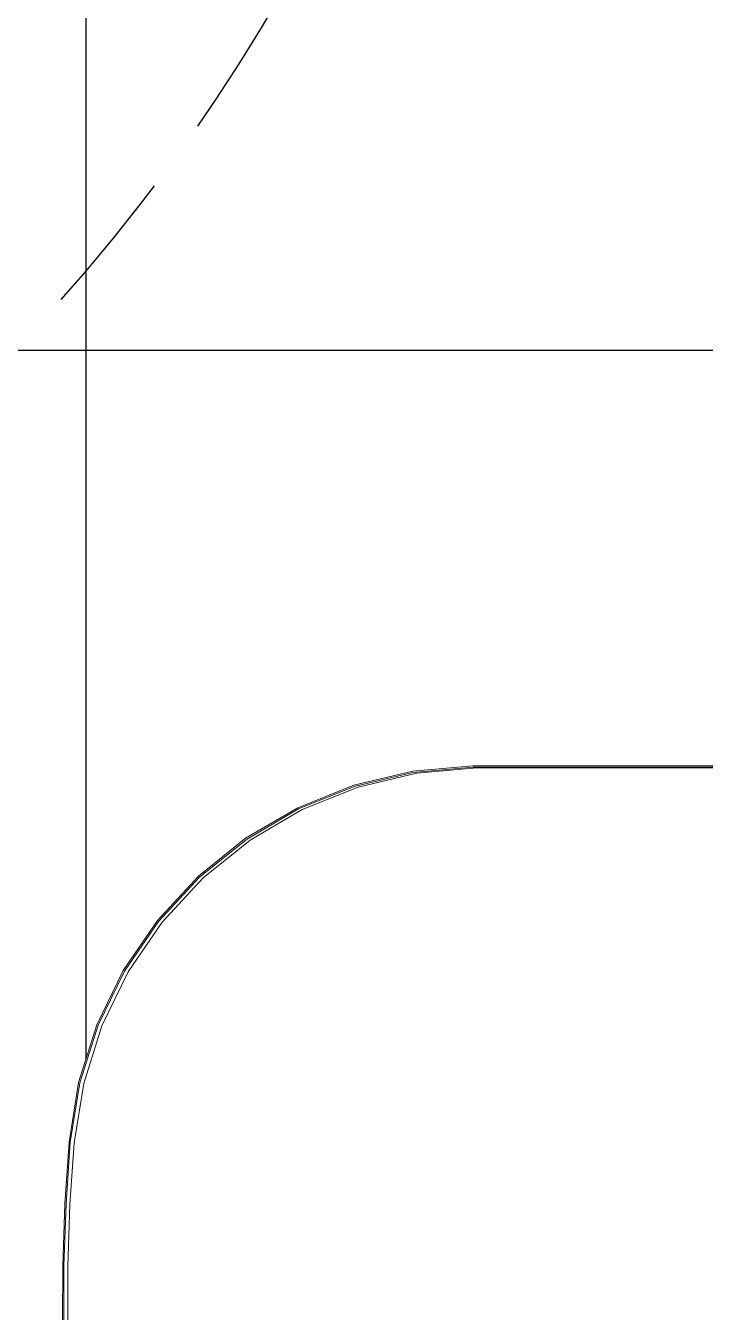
# Model space of a CAD drawing. Header units: millimetres. Extents: x 103208 to 171806, y -164 to 10038.
# Drawn here: x 118452.9 to 118482.2, y 7121.8 to 7177.2 of the extents above; entities that cross this region are included whole.
import ezdxf

# ---------------------------------------------------------------- set-up
doc = ezdxf.new("R2010")
doc.units = ezdxf.units.MM
doc.linetypes.add('HIDDEN', pattern=[9.525, 6.35, -3.175])
doc.layers.add('Moveis', color=1, linetype='Continuous', lineweight=9)
doc.layers.add('Piso', color=55, linetype='Continuous')
doc.layers.add('Portas-Projeção', color=55, linetype='HIDDEN')

msp = doc.modelspace()

# ---------------------------------------------------------------- hatches: boundary and pattern name
at = {"layer": 'Piso'}
h = msp.add_hatch(dxfattribs=at)
h.set_pattern_fill('ANSI37', color=256, scale=13.333333, angle=-45)
h.set_pattern_definition([(360, (3774.435, 51.227), (3e-14, 42.333333), []), (90, (3774.435, 51.227), (-42.333333, 3e-14), [])])
h.paths.add_polyline_path([(118454.45345, 7123.75914), (118454.54472, 7126.4263), (118454.72715, 7129.08878), (118455.14014, 7131.66386), (118455.92589, 7134.15066), (118457.06744, 7136.49553), (118457.75829, 7137.50518), (118382.91816, 7137.50518), (118382.69992, 7091.71809), (118532.69821, 7091.00312), (118532.70015, 7091.41061), (118527.62655, 7091.41061), (118527.62655, 7091.44213), (118527.62655, 7093.5971), (118527.25438, 7093.85018), (118526.95142, 7094.21656), (118526.901, 7094.31713), (118526.81935, 7094.44551), (118526.64298, 7094.93869), (118526.5523, 7095.5674), (118526.57645, 7095.56858), (118526.57645, 7112.03369), (118526.64298, 7112.49497), (118526.81935, 7112.98815), (118527.09135, 7113.41585), (118527.31391, 7113.60952), (118527.41473, 7113.72347), (118527.8906, 7113.94622), (118528.17575, 7113.96943), (118528.34759, 7113.98838), (118528.58149, 7113.71339), (118528.62829, 7113.24424), (118528.37122, 7112.90835), (118528.24803, 7112.95106), (118528.19795, 7112.94653), (118528.15185, 7112.938), (118528.05135, 7112.89096), (118527.95284, 7112.8226), (118527.93436, 7112.80239), (118527.84939, 7112.69964), (118527.77488, 7112.58248), (118527.72488, 7112.48543), (118527.66212, 7112.31314), (118527.62299, 7112.14198), (118527.60845, 7112.01954), (118527.60018, 7111.8454), (118527.60018, 7096.53061), (118532.72456, 7096.53061), (118532.82902, 7118.44595), (118532.5643, 7118.44595), (118532.5643, 7115.49536), (118532.51344, 7115.45634), (118532.35344, 7115.24782), (118532.01004, 7115.20261), (118529.36979, 7115.20261), (118528.98325, 7115.49921), (118528.93804, 7115.84261), (118528.93804, 7117.03607), (118526.73015, 7117.03607), (118526.38201, 7117.03607), (118526.38201, 7119.36261), (118523.81804, 7119.36261), (118523.81804, 7098.5196), (118472.68605, 7098.5196), (118472.31721, 7098.54607), (118470.02931, 7098.67894), (118467.42624, 7099.23361), (118464.93532, 7100.17115), (118462.61252, 7101.47049), (118460.51005, 7103.10244), (118458.67513, 7105.03033), (118457.14901, 7107.21084), (118455.96597, 7109.59497), (118455.15259, 7112.12915), (118454.72715, 7114.75644), (118454.54472, 7117.41892), (118454.45345, 7120.08609), (118454.44204, 7121.42045)])
edge = h.paths.add_edge_path()
edge.add_line((118469.55152, 7145.09479), (118472.14926, 7145.32562))
edge.add_line((118472.14926, 7145.32562), (118523.81804, 7145.32562))
edge.add_line((118523.81804, 7145.32562), (118523.81804, 7137.50518))
edge.add_line((118523.81804, 7137.50518), (118532.91986, 7137.50518))
edge.add_line((118532.91986, 7137.50518), (118532.97661, 7149.41017))
edge.add_line((118532.97661, 7149.41017), (118482.97653, 7149.51266))
edge.add_line((118482.97653, 7149.51266), (118483.30028, 7217.43562))
edge.add_line((118483.30028, 7217.43562), (118479.91091, 7217.44256))
edge.add_line((118479.91091, 7217.44256), (118479.90608, 7215.08971))
edge.add_line((118479.90608, 7215.08971), (118474.30558, 7215.08971))
edge.add_arc((118395.35663, 7217.9293), 79, 270, 357.9401066, ccw=False)
edge.add_line((118395.35663, 7138.9293), (118392.35663, 7138.9293))
edge.add_line((118392.35663, 7138.9293), (118392.35663, 7142.9293))
edge.add_line((118392.35663, 7142.9293), (118388.85663, 7142.9293))
edge.add_line((118388.85663, 7142.9293), (118388.85663, 7141.4293))
edge.add_arc((118387.87022, 7141.4136), 0.98654, -86.136054, 0.911848, ccw=False)
edge.add_line((118387.9367, 7140.4293), (118385.85663, 7140.4293))
edge.add_line((118385.85663, 7140.4293), (118384.85663, 7141.4293))
edge.add_line((118384.85663, 7141.4293), (118384.71019, 7141.57574))
edge.add_line((118384.71019, 7141.57574), (118384.35663, 7142.4293))
edge.add_arc((118384.35663, 7142.9293), 0.5, 180, 270, ccw=False)
edge.add_line((118383.85663, 7142.9293), (118383.85663, 7145.4293))
edge.add_arc((118384.35663, 7145.4293), 0.5, 90, 180, ccw=False)
edge.add_line((118384.35663, 7145.9293), (118384.71019, 7146.78285))
edge.add_line((118384.71019, 7146.78285), (118385.85663, 7147.9293))
edge.add_line((118385.85663, 7147.9293), (118387.85663, 7147.9293))
edge.add_arc((118387.85663, 7146.9293), 1, 0, 90, ccw=False)
edge.add_line((118388.85663, 7146.9293), (118388.85663, 7145.4293))
edge.add_line((118388.85663, 7145.4293), (118392.35663, 7145.4293))
edge.add_line((118392.35663, 7145.4293), (118392.35663, 7215.91945))
edge.add_line((118392.35663, 7215.91945), (118383.29192, 7215.91945))
edge.add_line((118383.29192, 7215.91945), (118382.91816, 7137.50518))
edge.add_line((118382.91816, 7137.50518), (118457.75829, 7137.50518))
edge.add_line((118457.75829, 7137.50518), (118458.54018, 7138.64788))
edge.add_line((118458.54018, 7138.64788), (118460.31232, 7140.56128))
edge.add_line((118460.31232, 7140.56128), (118462.34563, 7142.19444))
edge.add_line((118462.34563, 7142.19444), (118464.59624, 7143.51213))
edge.add_line((118464.59624, 7143.51213), (118467.01561, 7144.48592))
edge.add_line((118467.01561, 7144.48592), (118469.55152, 7145.09479))
edge = h.paths.add_edge_path()
edge.add_line((118474.30558, 7215.08971), (118474.43943, 7215.08971))
edge.add_line((118474.43943, 7215.08971), (118474.43943, 7220.91945))
edge.add_line((118474.43943, 7220.91945), (118393.35661, 7220.91945))
edge.add_line((118393.35661, 7220.91945), (118392.35661, 7220.91945))
edge.add_line((118392.35661, 7220.91945), (118392.35661, 7217.91945))
edge.add_line((118392.35661, 7217.91945), (118395.35663, 7217.91945))
edge.add_line((118395.35663, 7217.91945), (118395.35663, 7145.4293))
edge.add_line((118395.35663, 7145.4293), (118398.85663, 7145.4293))
edge.add_line((118398.85663, 7145.4293), (118398.85663, 7146.9293))
edge.add_arc((118399.85663, 7146.9293), 1, 90, 180, ccw=False)
edge.add_line((118399.85663, 7147.9293), (118401.85663, 7147.9293))
edge.add_line((118401.85663, 7147.9293), (118403.00308, 7146.78285))
edge.add_line((118403.00308, 7146.78285), (118403.35663, 7145.9293))
edge.add_arc((118403.35663, 7145.4293), 0.5, 0, 90, ccw=False)
edge.add_line((118403.85663, 7145.4293), (118403.85663, 7142.9293))
edge.add_arc((118403.35663, 7142.9293), 0.5, -90, 0, ccw=False)
edge.add_line((118403.35663, 7142.4293), (118403.35663, 7145.9293))
edge.add_line((118403.35663, 7145.9293), (118403.00308, 7146.78285))
edge.add_line((118403.00308, 7146.78285), (118402.85663, 7146.9293))
edge.add_line((118402.85663, 7146.9293), (118402.85663, 7141.4293))
edge.add_line((118402.85663, 7141.4293), (118401.85663, 7140.4293))
edge.add_line((118401.85663, 7140.4293), (118399.81251, 7140.4293))
edge.add_arc((118399.76978, 7141.3453), 0.917, 185.255826, 272.671, ccw=False)
edge.add_line((118398.85663, 7141.2613), (118398.85663, 7142.9293))
edge.add_line((118398.85663, 7142.9293), (118395.35663, 7142.9293))
edge.add_line((118395.35663, 7142.9293), (118395.35663, 7138.9293))
edge.add_arc((118395.35663, 7217.9293), 79, 270, 357.9401066)
h.paths.add_polyline_path([(118395.34656, 7203.02127), (118475.29922, 7203.02127)], flags=17)

# ---------------------------------------------------------------- linework, layer by layer
at = {"layer": 'Moveis'}
for p, q in [((118469.55152, 7145.09479, -114808.76029), (118472.14926, 7145.32562, -114808.76029)), ((118469.56022, 7145.03923, -114808.76029), (118472.14969, 7145.26938, -114808.76029)), ((118469.72774, 7145.00945, -114808.76029), (118472.31721, 7145.2396, -114808.76029)), ((118472.14926, 7145.32562, -114808.76029), (118523.81804, 7145.32562, -114808.76029)), ((118472.14969, 7145.26938, -114808.76029), (118523.81804, 7145.26938, -114808.76029)), ((118513.28041, 7145.2396, -114808.76029), (118472.31721, 7145.2396, -114808.76029)), ((118467.01561, 7144.48592, -114808.76029), (118469.55152, 7145.09479, -114808.76029)), ((118469.56022, 7145.03923, -114808.76029), (118467.03239, 7144.43224, -114808.76029)), ((118469.72774, 7145.00945, -114808.76029), (118467.19991, 7144.40246, -114808.76029)), ((118464.59624, 7143.51213, -114808.76029), (118467.01561, 7144.48592, -114808.76029)), ((118464.62075, 7143.46151, -114808.76029), (118467.03239, 7144.43224, -114808.76029)), ((118467.19991, 7144.40246, -114808.76029), (118464.78827, 7143.43173, -114808.76029)), ((118462.34563, 7142.19444, -114808.76029), (118464.59624, 7143.51213, -114808.76029)), ((118462.37732, 7142.14798, -114808.76029), (118464.62075, 7143.46151, -114808.76029)), ((118462.54485, 7142.1182, -114808.76029), (118464.78827, 7143.43173, -114808.76029)), ((118460.31232, 7140.56128, -114808.76029), (118462.34563, 7142.19444, -114808.76029)), ((118462.37732, 7142.14798, -114808.76029), (118460.35051, 7140.51999, -114808.76029)), ((118462.54485, 7142.1182, -114808.76029), (118460.51803, 7140.49021, -114808.76029)), ((118458.54018, 7138.64788, -114808.76029), (118460.31232, 7140.56128, -114808.76029)), ((118458.58403, 7138.61267, -114808.76029), (118460.35051, 7140.51999, -114808.76029)), ((118458.75155, 7138.58289, -114808.76029), (118460.51803, 7140.49021, -114808.76029)), ((118457.06744, 7136.49553, -114808.76029), (118458.54018, 7138.64788, -114808.76029)), ((118458.58403, 7138.61267, -114808.76029), (118457.116, 7136.46715, -114808.76029)), ((118458.75155, 7138.58289, -114808.76029), (118457.28352, 7136.43738, -114808.76029)), ((118455.92589, 7134.15066, -114808.76029), (118457.06744, 7136.49553, -114808.76029)), ((118455.9781, 7134.12974, -114808.76029), (118457.116, 7136.46715, -114808.76029)), ((118457.28352, 7136.43738, -114808.76029), (118456.14562, 7134.09996, -114808.76029)), ((118455.14014, 7131.66386, -114808.76029), (118455.92589, 7134.15066, -114808.76029)), ((118455.19486, 7131.65086, -114808.76029), (118455.9781, 7134.12974, -114808.76029)), ((118455.36238, 7131.62108, -114808.76029), (118456.14562, 7134.09996, -114808.76029)), ((118454.72715, 7129.08878, -114808.76029), (118455.14014, 7131.66386, -114808.76029)), ((118455.19486, 7131.65086, -114808.76029), (118454.78319, 7129.08398, -114808.76029)), ((118455.36238, 7131.62108, -114808.76029), (118454.95071, 7129.0542, -114808.76029)), ((118454.54472, 7126.4263, -114808.76029), (118454.72715, 7129.08878, -114808.76029)), ((118454.60089, 7126.42342, -114808.76029), (118454.78319, 7129.08398, -114808.76029)), ((118454.76841, 7126.39364, -114808.76029), (118454.95071, 7129.0542, -114808.76029)), ((118454.45345, 7123.75914, -114808.76029), (118454.54472, 7126.4263, -114808.76029)), ((118454.60089, 7126.42342, -114808.76029), (118454.50969, 7123.75818, -114808.76029)), ((118454.67721, 7123.7284, -114808.76029), (118454.76841, 7126.39364, -114808.76029)), ((118454.44204, 7121.42045, -114808.76029), (118454.45345, 7123.75914, -114808.76029)), ((118454.50969, 7123.75818, -114808.76029), (118454.50969, 7120.08705, -114808.76029)), ((118454.67721, 7120.05727, -114808.76029), (118454.67721, 7123.7284, -114808.76029))]:
    msp.add_line(p, q, dxfattribs=at)
for points, invisible_edges in [([(118460.31232, 7140.56128, -114808.76029), (118460.9788, 7171.65691, -114808.76029), (118462.34563, 7142.19444, -114808.76029)], 3), ([(118460.31232, 7140.56128, -114808.76029), (118460.9788, 7171.65691, -114808.76029), (118462.34563, 7142.19444, -114808.76029)], 3), ([(118460.31232, 7140.56128, -114808.76029), (118460.9788, 7171.65691, -114808.76029), (118462.34563, 7142.19444, -114808.76029)], 3), ([(118460.31232, 7140.56128, -114808.76029), (118460.9788, 7171.65691, -114808.76029), (118462.34563, 7142.19444, -114808.76029)], 3), ([(118460.31232, 7140.56128, -114808.76029), (118460.9788, 7171.65691, -114808.76029), (118462.34563, 7142.19444, -114808.76029)], 3), ([(118460.9788, 7171.70478, -114808.76029), (118469.55152, 7145.09479, -114808.76029), (118467.01561, 7144.48592, -114808.76029)], 13), ([(118460.9788, 7171.70478, -114808.76029), (118467.01561, 7144.48592, -114808.76029), (118464.59624, 7143.51213, -114808.76029)], 13), ([(118460.9788, 7171.70478, -114808.76029), (118464.59624, 7143.51213, -114808.76029), (118462.34563, 7142.19444, -114808.76029)], 13), ([(118460.9788, 7171.70478, -114808.76029), (118469.55152, 7145.09479, -114808.76029), (118467.01561, 7144.48592, -114808.76029)], 13), ([(118460.9788, 7171.70478, -114808.76029), (118467.01561, 7144.48592, -114808.76029), (118464.59624, 7143.51213, -114808.76029)], 13), ([(118460.9788, 7171.70478, -114808.76029), (118464.59624, 7143.51213, -114808.76029), (118462.34563, 7142.19444, -114808.76029)], 13), ([(118460.9788, 7171.70478, -114808.76029), (118469.55152, 7145.09479, -114808.76029), (118467.01561, 7144.48592, -114808.76029)], 13), ([(118460.9788, 7171.70478, -114808.76029), (118467.01561, 7144.48592, -114808.76029), (118464.59624, 7143.51213, -114808.76029)], 13), ([(118460.9788, 7171.70478, -114808.76029), (118464.59624, 7143.51213, -114808.76029), (118462.34563, 7142.19444, -114808.76029)], 13), ([(118460.9788, 7171.70478, -114808.76029), (118469.55152, 7145.09479, -114808.76029), (118467.01561, 7144.48592, -114808.76029)], 13), ([(118460.9788, 7171.70478, -114808.76029), (118467.01561, 7144.48592, -114808.76029), (118464.59624, 7143.51213, -114808.76029)], 13), ([(118460.9788, 7171.70478, -114808.76029), (118464.59624, 7143.51213, -114808.76029), (118462.34563, 7142.19444, -114808.76029)], 13), ([(118460.9788, 7171.70478, -114808.76029), (118469.55152, 7145.09479, -114808.76029), (118467.01561, 7144.48592, -114808.76029)], 13), ([(118460.9788, 7171.70478, -114808.76029), (118467.01561, 7144.48592, -114808.76029), (118464.59624, 7143.51213, -114808.76029)], 13), ([(118460.9788, 7171.70478, -114808.76029), (118464.59624, 7143.51213, -114808.76029), (118462.34563, 7142.19444, -114808.76029)], 13), ([(118454.36577, 7170.88963, -114808.76029), (118454.45345, 7123.75914, -114808.76029), (118454.44204, 7121.42045, -114808.76029)], 13), ([(118454.36577, 7170.88963, -114808.76029), (118454.45345, 7123.75914, -114808.76029), (118454.44204, 7121.42045, -114808.76029)], 13), ([(118454.36577, 7170.88963, -114808.76029), (118454.45345, 7123.75914, -114808.76029), (118454.44204, 7121.42045, -114808.76029)], 13), ([(118454.36577, 7170.88963, -114808.76029), (118454.45345, 7123.75914, -114808.76029), (118454.44204, 7121.42045, -114808.76029)], 13), ([(118454.36577, 7170.88963, -114808.76029), (118454.45345, 7123.75914, -114808.76029), (118454.44204, 7121.42045, -114808.76029)], 13), ([(118454.464, 7170.87532, -114808.76029), (118454.54472, 7126.4263, -114808.76029), (118454.45345, 7123.75914, -114808.76029)], 13), ([(118454.464, 7170.87532, -114808.76029), (118454.54472, 7126.4263, -114808.76029), (118454.45345, 7123.75914, -114808.76029)], 13), ([(118454.464, 7170.87532, -114808.76029), (118454.54472, 7126.4263, -114808.76029), (118454.45345, 7123.75914, -114808.76029)], 13), ([(118454.464, 7170.87532, -114808.76029), (118454.54472, 7126.4263, -114808.76029), (118454.45345, 7123.75914, -114808.76029)], 13), ([(118454.464, 7170.87532, -114808.76029), (118454.54472, 7126.4263, -114808.76029), (118454.45345, 7123.75914, -114808.76029)], 13), ([(118454.66061, 7170.8484, -114808.76029), (118454.72715, 7129.08878, -114808.76029), (118454.54472, 7126.4263, -114808.76029)], 13), ([(118454.66061, 7170.8484, -114808.76029), (118454.72715, 7129.08878, -114808.76029), (118454.54472, 7126.4263, -114808.76029)], 13), ([(118454.66061, 7170.8484, -114808.76029), (118454.72715, 7129.08878, -114808.76029), (118454.54472, 7126.4263, -114808.76029)], 13), ([(118454.66061, 7170.8484, -114808.76029), (118454.72715, 7129.08878, -114808.76029), (118454.54472, 7126.4263, -114808.76029)], 13), ([(118454.66061, 7170.8484, -114808.76029), (118454.72715, 7129.08878, -114808.76029), (118454.54472, 7126.4263, -114808.76029)], 13), ([(118455.05432, 7170.80137, -114808.76029), (118455.14014, 7131.66386, -114808.76029), (118454.72715, 7129.08878, -114808.76029)], 13), ([(118455.05432, 7170.80137, -114808.76029), (118455.14014, 7131.66386, -114808.76029), (118454.72715, 7129.08878, -114808.76029)], 13), ([(118455.05432, 7170.80137, -114808.76029), (118455.14014, 7131.66386, -114808.76029), (118454.72715, 7129.08878, -114808.76029)], 13), ([(118455.05432, 7170.80137, -114808.76029), (118455.14014, 7131.66386, -114808.76029), (118454.72715, 7129.08878, -114808.76029)], 13), ([(118455.05432, 7170.80137, -114808.76029), (118455.14014, 7131.66386, -114808.76029), (118454.72715, 7129.08878, -114808.76029)], 13), ([(118455.84293, 7170.73017, -114808.76029), (118455.92589, 7134.15066, -114808.76029), (118455.14014, 7131.66386, -114808.76029)], 13), ([(118455.84293, 7170.73017, -114808.76029), (118455.92589, 7134.15066, -114808.76029), (118455.14014, 7131.66386, -114808.76029)], 13), ([(118455.84293, 7170.73017, -114808.76029), (118455.92589, 7134.15066, -114808.76029), (118455.14014, 7131.66386, -114808.76029)], 13), ([(118455.84293, 7170.73017, -114808.76029), (118455.92589, 7134.15066, -114808.76029), (118455.14014, 7131.66386, -114808.76029)], 13), ([(118455.84293, 7170.73017, -114808.76029), (118455.92589, 7134.15066, -114808.76029), (118455.14014, 7131.66386, -114808.76029)], 13), ([(118457.02833, 7170.69864, -114808.76029), (118457.06744, 7136.49553, -114808.76029), (118455.92589, 7134.15066, -114808.76029)], 13), ([(118457.02833, 7170.69864, -114808.76029), (118457.06744, 7136.49553, -114808.76029), (118455.92589, 7134.15066, -114808.76029)], 13), ([(118457.02833, 7170.69864, -114808.76029), (118457.06744, 7136.49553, -114808.76029), (118455.92589, 7134.15066, -114808.76029)], 13), ([(118457.02833, 7170.69864, -114808.76029), (118457.06744, 7136.49553, -114808.76029), (118455.92589, 7134.15066, -114808.76029)], 13), ([(118457.02833, 7170.69864, -114808.76029), (118457.06744, 7136.49553, -114808.76029), (118455.92589, 7134.15066, -114808.76029)], 13), ([(118458.50272, 7171.13851, -114808.76029), (118458.54018, 7138.64788, -114808.76029), (118457.06744, 7136.49553, -114808.76029)], 13), ([(118458.50272, 7171.13851, -114808.76029), (118458.54018, 7138.64788, -114808.76029), (118457.06744, 7136.49553, -114808.76029)], 13), ([(118458.50272, 7171.13851, -114808.76029), (118458.54018, 7138.64788, -114808.76029), (118457.06744, 7136.49553, -114808.76029)], 13), ([(118458.50272, 7171.13851, -114808.76029), (118458.54018, 7138.64788, -114808.76029), (118457.06744, 7136.49553, -114808.76029)], 13), ([(118458.50272, 7171.13851, -114808.76029), (118458.54018, 7138.64788, -114808.76029), (118457.06744, 7136.49553, -114808.76029)], 13), ([(118458.54018, 7138.64788, -114808.76029), (118459.06033, 7171.13851, -114808.76029), (118460.31232, 7140.56128, -114808.76029)], 3), ([(118458.54018, 7138.64788, -114808.76029), (118459.06033, 7171.13851, -114808.76029), (118460.31232, 7140.56128, -114808.76029)], 3), ([(118458.54018, 7138.64788, -114808.76029), (118459.06033, 7171.13851, -114808.76029), (118460.31232, 7140.56128, -114808.76029)], 3), ([(118458.54018, 7138.64788, -114808.76029), (118459.06033, 7171.13851, -114808.76029), (118460.31232, 7140.56128, -114808.76029)], 3), ([(118458.54018, 7138.64788, -114808.76029), (118459.06033, 7171.13851, -114808.76029), (118460.31232, 7140.56128, -114808.76029)], 3), ([(118470.42048, 7171.15771, -114808.76029), (118472.14926, 7145.32562, -114808.76029), (118469.55152, 7145.09479, -114808.76029)], 13), ([(118470.42048, 7171.15771, -114808.76029), (118472.14926, 7145.32562, -114808.76029), (118469.55152, 7145.09479, -114808.76029)], 13), ([(118470.42048, 7171.15771, -114808.76029), (118472.14926, 7145.32562, -114808.76029), (118469.55152, 7145.09479, -114808.76029)], 13), ([(118470.42048, 7171.15771, -114808.76029), (118472.14926, 7145.32562, -114808.76029), (118469.55152, 7145.09479, -114808.76029)], 13), ([(118470.42048, 7171.15771, -114808.76029), (118472.14926, 7145.32562, -114808.76029), (118469.55152, 7145.09479, -114808.76029)], 13), ([(118522.41004, 7146.74478, -114808.76029), (118523.81804, 7145.32562, -114808.76029), (118472.14926, 7145.32562, -114808.76029)], 13), ([(118522.41004, 7146.74478, -114808.76029), (118523.81804, 7145.32562, -114808.76029), (118472.14926, 7145.32562, -114808.76029)], 13), ([(118522.41004, 7146.74478, -114808.76029), (118523.81804, 7145.32562, -114808.76029), (118472.14926, 7145.32562, -114808.76029)], 13), ([(118522.41004, 7146.74478, -114808.76029), (118523.81804, 7145.32562, -114808.76029), (118472.14926, 7145.32562, -114808.76029)], 13), ([(118522.41004, 7146.74478, -114808.76029), (118523.81804, 7145.32562, -114808.76029), (118472.14926, 7145.32562, -114808.76029)], 13), ([(118472.14926, 7145.32562, -114808.76029), (118469.56022, 7145.03923, -114808.76029), (118469.55152, 7145.09479, -114808.76029)], 3), ([(118472.14926, 7145.32562, -114808.76029), (118472.14969, 7145.26938, -114808.76029), (118469.56022, 7145.03923, -114808.76029)], 13), ([(118472.14969, 7145.26938, -114808.76029), (118469.72774, 7145.00945, -114808.76029), (118469.56022, 7145.03923, -114808.76029)], 3), ([(118472.14969, 7145.26938, -114808.76029), (118472.31721, 7145.2396, -114808.76029), (118469.72774, 7145.00945, -114808.76029)], 13), ([(118472.31721, 7145.2396, -114808.76029), (118472.31721, 7098.54607, -114808.76029), (118469.72774, 7145.00945, -114808.76029)], 3), ([(118523.81804, 7145.32562, -114808.76029), (118472.14969, 7145.26938, -114808.76029), (118472.14926, 7145.32562, -114808.76029)], 3), ([(118523.81804, 7145.26938, -114808.76029), (118513.28041, 7145.2396, -114808.76029), (118472.14969, 7145.26938, -114808.76029)], 3), ([(118472.14969, 7145.26938, -114808.76029), (118513.28041, 7145.2396, -114808.76029), (118472.31721, 7145.2396, -114808.76029)], 13), ([(118513.28041, 7145.2396, -114808.76029), (118513.12045, 7098.76911, -114808.76029), (118472.31721, 7145.2396, -114808.76029)], 3), ([(118472.31721, 7145.2396, -114808.76029), (118513.12045, 7098.76911, -114808.76029), (118512.8619, 7098.57585, -114808.76029)], 13), ([(118472.31721, 7145.2396, -114808.76029), (118512.8619, 7098.57585, -114808.76029), (118512.82206, 7098.54607, -114808.76029)], 13), ([(118472.31721, 7145.2396, -114808.76029), (118512.82206, 7098.54607, -114808.76029), (118472.31721, 7098.54607, -114808.76029)], 13), ([(118469.55152, 7145.09479, -114808.76029), (118467.03239, 7144.43224, -114808.76029), (118467.01561, 7144.48592, -114808.76029)], 3), ([(118469.55152, 7145.09479, -114808.76029), (118469.56022, 7145.03923, -114808.76029), (118467.03239, 7144.43224, -114808.76029)], 13), ([(118469.56022, 7145.03923, -114808.76029), (118467.19991, 7144.40246, -114808.76029), (118467.03239, 7144.43224, -114808.76029)], 3), ([(118469.56022, 7145.03923, -114808.76029), (118469.72774, 7145.00945, -114808.76029), (118467.19991, 7144.40246, -114808.76029)], 13), ([(118469.72774, 7145.00945, -114808.76029), (118469.72774, 7098.77622, -114808.76029), (118467.19991, 7144.40246, -114808.76029)], 3), ([(118469.72774, 7145.00945, -114808.76029), (118472.31721, 7098.54607, -114808.76029), (118470.5244, 7098.70542, -114808.76029)], 13), ([(118469.72774, 7145.00945, -114808.76029), (118470.5244, 7098.70542, -114808.76029), (118469.92377, 7098.7588, -114808.76029)], 13), ([(118469.72774, 7145.00945, -114808.76029), (118469.92377, 7098.7588, -114808.76029), (118469.72774, 7098.77622, -114808.76029)], 13), ([(118467.01561, 7144.48592, -114808.76029), (118464.62075, 7143.46151, -114808.76029), (118464.59624, 7143.51213, -114808.76029)], 3), ([(118467.01561, 7144.48592, -114808.76029), (118467.03239, 7144.43224, -114808.76029), (118464.62075, 7143.46151, -114808.76029)], 13), ([(118467.03239, 7144.43224, -114808.76029), (118464.78827, 7143.43173, -114808.76029), (118464.62075, 7143.46151, -114808.76029)], 3), ([(118467.03239, 7144.43224, -114808.76029), (118467.19991, 7144.40246, -114808.76029), (118464.78827, 7143.43173, -114808.76029)], 13), ([(118467.19991, 7144.40246, -114808.76029), (118467.19991, 7099.38321, -114808.76029), (118464.78827, 7143.43173, -114808.76029)], 3), ([(118467.19991, 7144.40246, -114808.76029), (118469.72774, 7098.77622, -114808.76029), (118468.8282, 7098.99222, -114808.76029)], 13), ([(118467.19991, 7144.40246, -114808.76029), (118468.8282, 7098.99222, -114808.76029), (118467.19991, 7099.38321, -114808.76029)], 13), ([(118464.59624, 7143.51213, -114808.76029), (118462.37732, 7142.14798, -114808.76029), (118462.34563, 7142.19444, -114808.76029)], 3), ([(118464.59624, 7143.51213, -114808.76029), (118464.62075, 7143.46151, -114808.76029), (118462.37732, 7142.14798, -114808.76029)], 13), ([(118464.62075, 7143.46151, -114808.76029), (118462.54485, 7142.1182, -114808.76029), (118462.37732, 7142.14798, -114808.76029)], 3), ([(118464.62075, 7143.46151, -114808.76029), (118464.78827, 7143.43173, -114808.76029), (118462.54485, 7142.1182, -114808.76029)], 13), ([(118464.78827, 7143.43173, -114808.76029), (118464.78827, 7100.35394, -114808.76029), (118462.54485, 7142.1182, -114808.76029)], 3), ([(118464.78827, 7143.43173, -114808.76029), (118467.19991, 7099.38321, -114808.76029), (118464.78827, 7100.35394, -114808.76029)], 13), ([(118462.34563, 7142.19444, -114808.76029), (118460.35051, 7140.51999, -114808.76029), (118460.31232, 7140.56128, -114808.76029)], 3), ([(118462.34563, 7142.19444, -114808.76029), (118462.37732, 7142.14798, -114808.76029), (118460.35051, 7140.51999, -114808.76029)], 13), ([(118462.37732, 7142.14798, -114808.76029), (118460.51803, 7140.49021, -114808.76029), (118460.35051, 7140.51999, -114808.76029)], 3), ([(118462.37732, 7142.14798, -114808.76029), (118462.54485, 7142.1182, -114808.76029), (118460.51803, 7140.49021, -114808.76029)], 13), ([(118462.54485, 7142.1182, -114808.76029), (118462.54485, 7101.66747, -114808.76029), (118460.51803, 7140.49021, -114808.76029)], 3), ([(118462.54485, 7142.1182, -114808.76029), (118464.78827, 7100.35394, -114808.76029), (118462.54485, 7101.66747, -114808.76029)], 13), ([(118460.31232, 7140.56128, -114808.76029), (118458.58403, 7138.61267, -114808.76029), (118458.54018, 7138.64788, -114808.76029)], 3), ([(118460.31232, 7140.56128, -114808.76029), (118460.35051, 7140.51999, -114808.76029), (118458.58403, 7138.61267, -114808.76029)], 13), ([(118460.35051, 7140.51999, -114808.76029), (118458.75155, 7138.58289, -114808.76029), (118458.58403, 7138.61267, -114808.76029)], 3), ([(118460.35051, 7140.51999, -114808.76029), (118460.51803, 7140.49021, -114808.76029), (118458.75155, 7138.58289, -114808.76029)], 13), ([(118460.51803, 7140.49021, -114808.76029), (118460.51803, 7103.29546, -114808.76029), (118458.75155, 7138.58289, -114808.76029)], 3), ([(118460.51803, 7140.49021, -114808.76029), (118462.54485, 7101.66747, -114808.76029), (118460.51803, 7103.29546, -114808.76029)], 13), ([(118458.54018, 7138.64788, -114808.76029), (118457.116, 7136.46715, -114808.76029), (118457.06744, 7136.49553, -114808.76029)], 3), ([(118458.54018, 7138.64788, -114808.76029), (118458.58403, 7138.61267, -114808.76029), (118457.116, 7136.46715, -114808.76029)], 13), ([(118458.58403, 7138.61267, -114808.76029), (118457.28352, 7136.43738, -114808.76029), (118457.116, 7136.46715, -114808.76029)], 3), ([(118458.58403, 7138.61267, -114808.76029), (118458.75155, 7138.58289, -114808.76029), (118457.28352, 7136.43738, -114808.76029)], 13), ([(118458.75155, 7138.58289, -114808.76029), (118458.75155, 7105.20278, -114808.76029), (118457.28352, 7136.43738, -114808.76029)], 3), ([(118458.75155, 7138.58289, -114808.76029), (118460.51803, 7103.29546, -114808.76029), (118458.75155, 7105.20278, -114808.76029)], 13), ([(118457.06744, 7136.49553, -114808.76029), (118455.9781, 7134.12974, -114808.76029), (118455.92589, 7134.15066, -114808.76029)], 3), ([(118457.06744, 7136.49553, -114808.76029), (118457.116, 7136.46715, -114808.76029), (118455.9781, 7134.12974, -114808.76029)], 13), ([(118457.116, 7136.46715, -114808.76029), (118456.14562, 7134.09996, -114808.76029), (118455.9781, 7134.12974, -114808.76029)], 3), ([(118457.116, 7136.46715, -114808.76029), (118457.28352, 7136.43738, -114808.76029), (118456.14562, 7134.09996, -114808.76029)], 13), ([(118457.28352, 7136.43738, -114808.76029), (118457.28352, 7107.3483, -114808.76029), (118456.14562, 7134.09996, -114808.76029)], 3), ([(118457.28352, 7136.43738, -114808.76029), (118458.75155, 7105.20278, -114808.76029), (118457.28352, 7107.3483, -114808.76029)], 13), ([(118455.92589, 7134.15066, -114808.76029), (118455.19486, 7131.65086, -114808.76029), (118455.14014, 7131.66386, -114808.76029)], 3), ([(118455.92589, 7134.15066, -114808.76029), (118455.9781, 7134.12974, -114808.76029), (118455.19486, 7131.65086, -114808.76029)], 13), ([(118455.9781, 7134.12974, -114808.76029), (118455.36238, 7131.62108, -114808.76029), (118455.19486, 7131.65086, -114808.76029)], 3), ([(118455.9781, 7134.12974, -114808.76029), (118456.14562, 7134.09996, -114808.76029), (118455.36238, 7131.62108, -114808.76029)], 13), ([(118456.14562, 7134.09996, -114808.76029), (118456.14562, 7109.68571, -114808.76029), (118455.36238, 7131.62108, -114808.76029)], 3), ([(118456.14562, 7134.09996, -114808.76029), (118457.28352, 7107.3483, -114808.76029), (118456.14562, 7109.68571, -114808.76029)], 13), ([(118455.14014, 7131.66386, -114808.76029), (118454.78319, 7129.08398, -114808.76029), (118454.72715, 7129.08878, -114808.76029)], 3), ([(118455.14014, 7131.66386, -114808.76029), (118455.19486, 7131.65086, -114808.76029), (118454.78319, 7129.08398, -114808.76029)], 13), ([(118455.19486, 7131.65086, -114808.76029), (118454.95071, 7129.0542, -114808.76029), (118454.78319, 7129.08398, -114808.76029)], 3), ([(118455.19486, 7131.65086, -114808.76029), (118455.36238, 7131.62108, -114808.76029), (118454.95071, 7129.0542, -114808.76029)], 13), ([(118455.36238, 7131.62108, -114808.76029), (118455.36238, 7112.16459, -114808.76029), (118454.95071, 7129.0542, -114808.76029)], 3), ([(118455.36238, 7131.62108, -114808.76029), (118456.14562, 7109.68571, -114808.76029), (118455.36238, 7112.16459, -114808.76029)], 13), ([(118454.72715, 7129.08878, -114808.76029), (118454.60089, 7126.42342, -114808.76029), (118454.54472, 7126.4263, -114808.76029)], 3), ([(118454.72715, 7129.08878, -114808.76029), (118454.78319, 7129.08398, -114808.76029), (118454.60089, 7126.42342, -114808.76029)], 13), ([(118454.78319, 7129.08398, -114808.76029), (118454.76841, 7126.39364, -114808.76029), (118454.60089, 7126.42342, -114808.76029)], 3), ([(118454.78319, 7129.08398, -114808.76029), (118454.95071, 7129.0542, -114808.76029), (118454.76841, 7126.39364, -114808.76029)], 13), ([(118454.95071, 7129.0542, -114808.76029), (118454.95071, 7114.73147, -114808.76029), (118454.76841, 7126.39364, -114808.76029)], 3), ([(118454.95071, 7129.0542, -114808.76029), (118455.36238, 7112.16459, -114808.76029), (118454.95071, 7114.73147, -114808.76029)], 13), ([(118454.54472, 7126.4263, -114808.76029), (118454.50969, 7123.75818, -114808.76029), (118454.45345, 7123.75914, -114808.76029)], 3), ([(118454.54472, 7126.4263, -114808.76029), (118454.60089, 7126.42342, -114808.76029), (118454.50969, 7123.75818, -114808.76029)], 13), ([(118454.60089, 7126.42342, -114808.76029), (118454.60089, 7117.42181, -114808.76029), (118454.50969, 7123.75818, -114808.76029)], 3), ([(118454.60089, 7126.42342, -114808.76029), (118454.76841, 7126.39364, -114808.76029), (118454.67721, 7123.7284, -114808.76029)], 13), ([(118454.76841, 7126.39364, -114808.76029), (118454.76841, 7117.39203, -114808.76029), (118454.67721, 7120.05727, -114808.76029)], 13), ([(118454.76841, 7126.39364, -114808.76029), (118454.67721, 7120.05727, -114808.76029), (118454.67721, 7123.7284, -114808.76029)], 1), ([(118454.76841, 7126.39364, -114808.76029), (118454.95071, 7114.73147, -114808.76029), (118454.76841, 7117.39203, -114808.76029)], 13), ([(118454.45345, 7123.75914, -114808.76029), (118454.45345, 7120.08609, -114808.76029), (118454.44204, 7121.42045, -114808.76029)], 1), ([(118454.45345, 7123.75914, -114808.76029), (118454.50969, 7123.75818, -114808.76029), (118454.50969, 7120.08705, -114808.76029)], 13), ([(118454.50969, 7123.75818, -114808.76029), (118454.60089, 7117.42181, -114808.76029), (118454.50969, 7120.08705, -114808.76029)], 1), ([(118454.67721, 7120.05727, -114808.76029), (118454.60089, 7117.42181, -114808.76029), (118454.67721, 7123.7284, -114808.76029)], 3)]:
    msp.add_3dface(points, dxfattribs=dict(at, invisible_edges=invisible_edges))
at = {"layer": 'Portas-Projeção'}
msp.add_arc((118395.35663, 7217.9293, -114808.76029), 79, 270, 358.2477844, dxfattribs=at)

doc.saveas('drawing.dxf')
